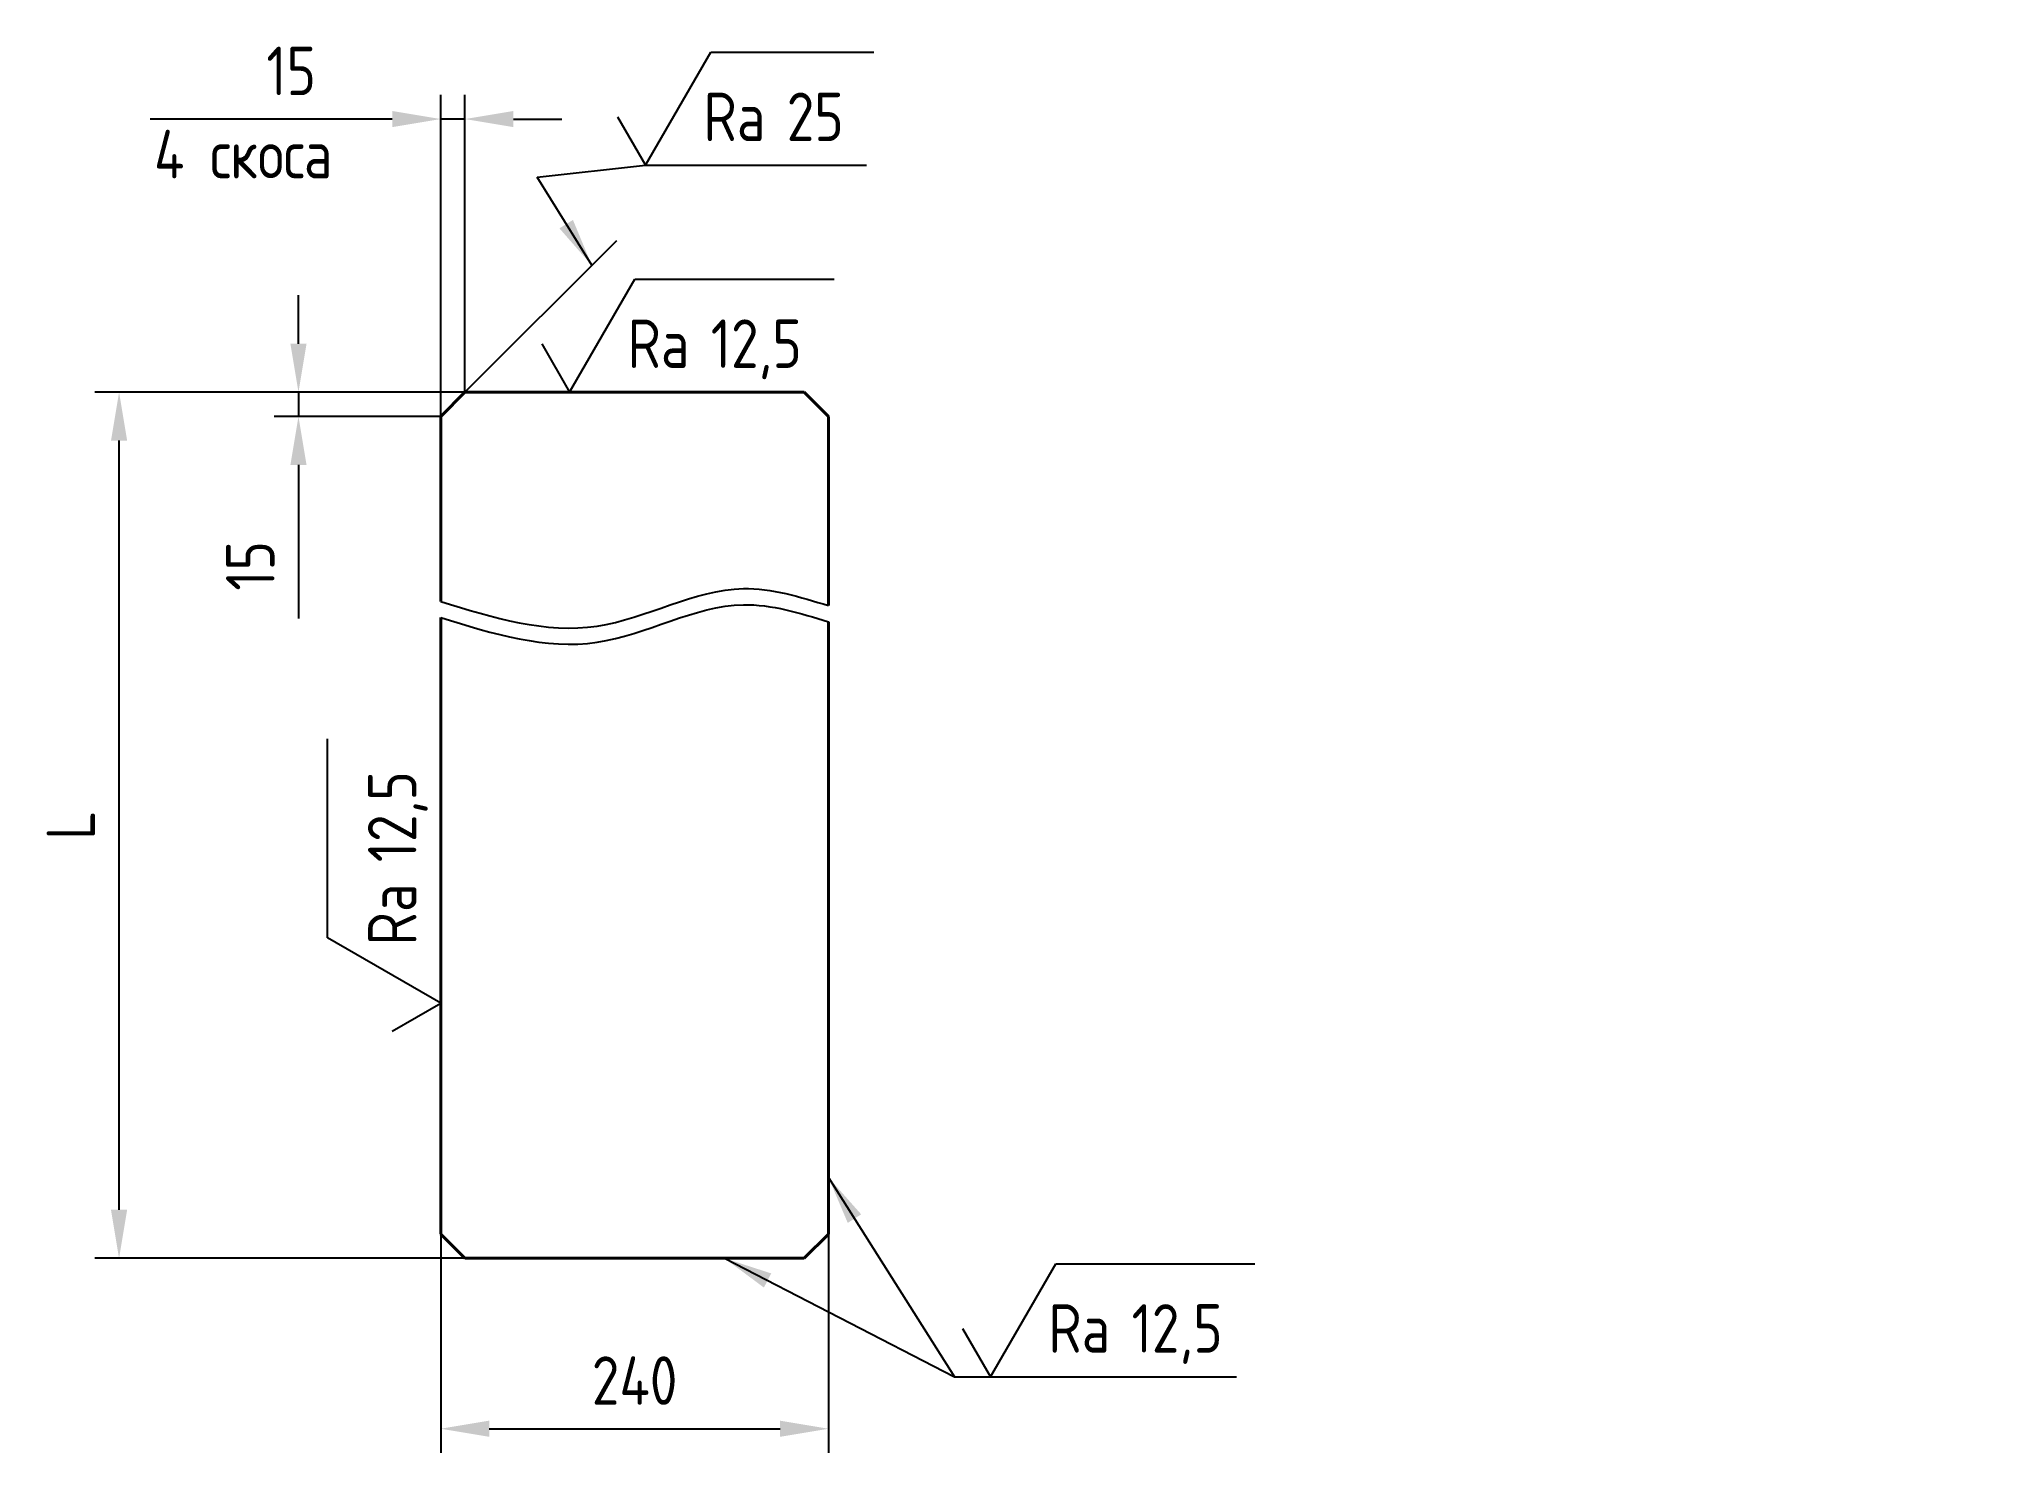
# Model space of a CAD drawing. Header units: millimetres. Extents: x 619 to 1828, y 229 to 1104.
import ezdxf

# ---------------------------------------------------------------- set-up
doc = ezdxf.new("R2010")
doc.units = ezdxf.units.MM
for name, color, linetype in [('Bord', 1, 'Continuous'), ('Cont', 6, 'Continuous'), ('DIM', 7, 'Continuous'), ('Text', 3, 'Continuous')]:
    doc.layers.add(name, color=color, linetype=linetype)
doc.styles.add('Style1', font='romans.shx', dxfattribs={"width": 0.8})
doc.dimstyles.new('LIN10', dxfattribs={"dimscale": 10, "dimtxt": 3, "dimasz": 3, "dimexe": 1.5, "dimexo": 0, "dimgap": 1.48, "dimtad": 1, "dimdec": 0, "dimdsep": 46, "dimtxsty": 'Style1', "dimcen": 0, "dimdle": 2, "dimclrd": 256, "dimclrt": 3, "dimadec": 0, "dimazin": 0, "dimtfac": 0.666667, "dimtdec": 0, "dimtmove": 0, "dimatfit": 3, "dimfxl": 1, "dimtvp": 0.833333, "dimtolj": 1, "dimtzin": 0, "dimarcsym": 0})

# ---------------------------------------------------------------- blocks, each defined once
blk = doc.blocks.new('*D27')
at = {"layer": 'DIM', "color": 0, "lineweight": -2, "transparency": 16777216}
for p, q in [((867.9, 364.2), (867.9, 228.7)), ((1107.9, 364.2), (1107.9, 228.7))]:
    blk.add_line(p, q, dxfattribs=at)
at = {"layer": 'DIM', "lineweight": -2, "transparency": 16777216}
blk.add_line((897.9, 243.7), (1077.9, 243.7), dxfattribs=at)
at = {"layer": 'DIM', "transparency": 16777216}
for points in [[(897.9, 248.7), (897.9, 238.7), (867.9, 243.7)], [(1077.9, 248.7), (1077.9, 238.7), (1107.9, 243.7)]]:
    blk.add_solid(points, dxfattribs=at)
at = {"layer": 'DIM', "color": 3, "transparency": 16777216, "insert": (987.9, 273.5), "char_height": 30, "attachment_point": 5, "style": 'Style1'}
blk.add_mtext('\\A1;240', dxfattribs=at)
blk = doc.blocks.new('*D28')
at = {"layer": 'DIM', "color": 0, "lineweight": -2, "transparency": 16777216}
for p, q in [((882.9, 885.2), (653.9, 885.2)), ((882.9, 349.2), (653.9, 349.2))]:
    blk.add_line(p, q, dxfattribs=at)
at = {"layer": 'DIM', "lineweight": -2, "transparency": 16777216}
blk.add_line((668.9, 379.2), (668.9, 855.2), dxfattribs=at)
at = {"layer": 'DIM', "transparency": 16777216}
for points in [[(663.9, 855.2), (673.9, 855.2), (668.9, 885.2)], [(663.9, 379.2), (673.9, 379.2), (668.9, 349.2)]]:
    blk.add_solid(points, dxfattribs=at)
at = {"layer": 'DIM', "color": 3, "transparency": 16777216, "insert": (639.1, 617.2), "char_height": 30, "attachment_point": 5, "rotation": 90, "style": 'Style1'}
blk.add_mtext('\\A1;L', dxfattribs=at)
blk = doc.blocks.new('*D29')
at = {"layer": 'DIM', "lineweight": -2, "transparency": 16777216}
for p, q in [((779.9, 915.2), (779.9, 945.2)), ((779.9, 885.2), (779.9, 870.2)), ((779.9, 840.2), (779.9, 745.2))]:
    blk.add_line(p, q, dxfattribs=at)
at = {"layer": 'DIM', "color": 0, "lineweight": -2, "transparency": 16777216}
for p, q in [((882.9, 885.2), (764.9, 885.2)), ((867.9, 870.2), (764.9, 870.2))]:
    blk.add_line(p, q, dxfattribs=at)
at = {"layer": 'DIM', "transparency": 16777216}
for points in [[(774.9, 915.2), (784.9, 915.2), (779.9, 885.2)], [(774.9, 840.2), (784.9, 840.2), (779.9, 870.2)]]:
    blk.add_solid(points, dxfattribs=at)
at = {"layer": 'DIM', "color": 3, "transparency": 16777216, "insert": (750.1, 777.7), "char_height": 30, "attachment_point": 5, "rotation": 90, "style": 'Style1'}
blk.add_mtext('\\A1;15', dxfattribs=at)
blk = doc.blocks.new('*D30')
at = {"layer": 'DIM', "color": 0, "lineweight": -2, "transparency": 16777216}
for p, q in [((867.9, 870.2), (867.9, 1069.2)), ((882.9, 885.2), (882.9, 1069.2))]:
    blk.add_line(p, q, dxfattribs=at)
at = {"layer": 'DIM', "lineweight": -2, "transparency": 16777216}
for p, q in [((837.9, 1054.2), (742.9, 1054.2)), ((882.9, 1054.2), (867.9, 1054.2)), ((912.9, 1054.2), (942.9, 1054.2))]:
    blk.add_line(p, q, dxfattribs=at)
at = {"layer": 'DIM', "transparency": 16777216}
for points in [[(837.9, 1059.2), (837.9, 1049.2), (867.9, 1054.2)], [(912.9, 1059.2), (912.9, 1049.2), (882.9, 1054.2)]]:
    blk.add_solid(points, dxfattribs=at)
at = {"layer": 'DIM', "color": 3, "transparency": 16777216, "insert": (775.4, 1084), "char_height": 30, "attachment_point": 5, "style": 'Style1'}
blk.add_mtext('\\A1;15', dxfattribs=at)
blk = doc.blocks.new('sherISO_03')
at = {"layer": 'Text'}
blk.add_line((4.04, 7), (14.12, 7), dxfattribs=at)
blk.add_lwpolyline([(-1.73, 3), (0, 0), (4.04, 7)], dxfattribs=at)
at = {"layer": 'Text', "style": 'Style1', "width": 0.8}
blk.add_text('Ra', height=3, dxfattribs=at).set_placement((3.58, 1.5))
blk.add_attdef('6,3', (8.73, 1.5), '', height=3, dxfattribs=at)
blk = doc.blocks.new('sherISO_01')
at = {"layer": 'Text'}
blk.add_line((4.04, 7), (16.36, 7), dxfattribs=at)
blk.add_lwpolyline([(-1.73, 3), (0, 0), (4.04, 7)], dxfattribs=at)
at = {"layer": 'Text', "style": 'Style1', "width": 0.8}
blk.add_text('Ra', height=3, dxfattribs=at).set_placement((3.58, 1.5))
blk.add_attdef('12,5', (8.73, 1.5), '', height=3, dxfattribs=at)

msp = doc.modelspace()

# ---------------------------------------------------------------- linework, layer by layer
at = {"layer": 'Bord'}
for points in [[(867.9, 755.7), (900.4, 745.7), (963.8, 726), (1042, 773.5), (1090.3, 758.5), (1107.9, 753.1)], [(867.9, 745.7), (900.4, 735.7), (963.8, 716), (1042, 763.5), (1090.3, 748.5), (1107.9, 743.1)]]:
    msp.add_open_spline(points, degree=3, knots=[0, 0, 0, 0, 97.980289, 191.3814, 245.190381, 245.190381, 245.190381, 245.190381], dxfattribs=at)
at = {"layer": 'Cont', "lineweight": 40}
for p, q in [((882.9, 885.2), (867.9, 870.2)), ((882.9, 885.2), (1092.9, 885.2)), ((1092.9, 885.2), (1107.9, 870.2)), ((867.9, 870.2), (867.9, 755.7)), ((1107.9, 870.2), (1107.9, 753.1)), ((867.9, 745.7), (867.9, 364.2)), ((1107.9, 743.1), (1107.9, 364.2)), ((882.9, 349.2), (867.9, 364.2)), ((1092.9, 349.2), (1107.9, 364.2)), ((882.9, 349.2), (1092.9, 349.2))]:
    msp.add_line(p, q, dxfattribs=at)
at = {"layer": 'DIM'}
for p, q in [((742.9, 1054.2), (688.2, 1054.2)), ((882.9, 885.2), (976.8, 979.1))]:
    msp.add_line(p, q, dxfattribs=at)

# ---------------------------------------------------------------- block references
at = {"layer": 'DIM', "xscale": 10, "yscale": 10, "zscale": 10}
for name, p, values in [('sherISO_03', (994.7, 1025.6), {'6,3': '25'}), ('sherISO_01', (947.7, 885.2), {'12,5': '12,5'}), ('sherISO_01', (1208.1, 275.8), {'12,5': '12,5'})]:
    msp.add_blockref(name, p, dxfattribs=at).add_auto_attribs(values)
at = {"layer": 'DIM', "xscale": 10, "yscale": 10, "zscale": 10, "rotation": 90}
msp.add_blockref('sherISO_01', (867.9, 507), dxfattribs=at).add_auto_attribs({'12,5': '12,5'})

# ---------------------------------------------------------------- texts
at = {"layer": 'DIM', "color": 3, "char_height": 30, "attachment_point": 7, "style": 'Style1'}
for insert in [(1146.2, 1040.4), (1236.5, 365), (1701.2, 290.6), (1827.7, 290.6)]:
    msp.add_mtext('\\A1;', dxfattribs=dict(at, insert=insert))
at = {"layer": 'Text', "style": 'Style1', "width": 0.8}
msp.add_text('4 скоса', height=30, dxfattribs=at).set_placement((690.5, 1017.5))

# ---------------------------------------------------------------- dimensions: what is measured, and where the dimension line sits
at = {"layer": 'DIM'}
for base, p1, p2, picture, middle in [((867.9, 1054.2), (882.9, 885.2), (867.9, 870.2), '*D30', (775.4, 1084)), ((1107.9, 243.7), (867.9, 364.2), (1107.9, 364.2), '*D27', (987.9, 273.5))]:
    dim = msp.add_linear_dim(base=base, p1=p1, p2=p2, dimstyle='LIN10', dxfattribs=at)
    dim.commit()
    dim.dimension.update_dxf_attribs({"geometry": picture, "text_midpoint": middle})
dim = msp.add_linear_dim(base=(779.9, 870.2), p1=(882.9, 885.2), p2=(867.9, 870.2), angle=90, dimstyle='LIN10', dxfattribs=at)
dim.commit()
dim.dimension.update_dxf_attribs({"geometry": '*D29', "text_midpoint": (750.1, 777.7)})
dim = msp.add_linear_dim(base=(668.9, 885.2), p1=(882.9, 349.2), p2=(882.9, 885.2), angle=90, text='L', dimstyle='LIN10', dxfattribs=at)
dim.commit()
dim.dimension.update_dxf_attribs({"geometry": '*D28', "text_midpoint": (639.1, 617.2)})

# ---------------------------------------------------------------- leaders
for points in [[(961.4, 963.7), (927.5, 1018.2), (994.7, 1025.6), (1131.4, 1025.6)], [(1107.9, 399.1), (1185.8, 275.8), (1226.4, 275.8)], [(1043.5, 349.2), (1185.8, 275.8), (1360.3, 275.8)]]:
    msp.add_leader(points, dimstyle='LIN10', dxfattribs=at)

doc.saveas('drawing.dxf')
